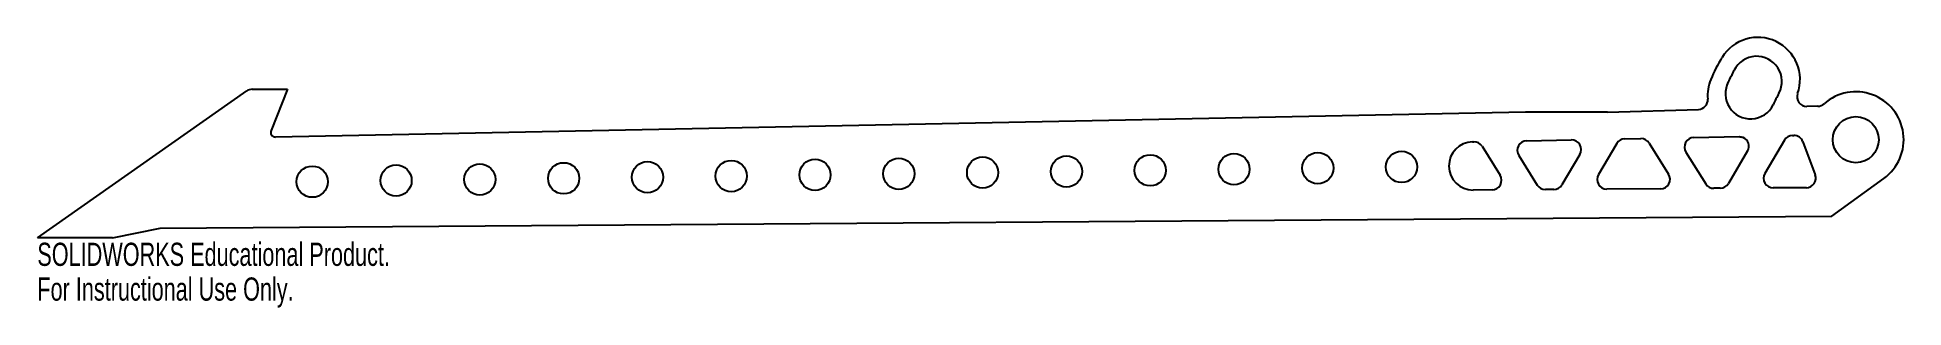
# Model space of a CAD drawing. Header units: millimetres. Extents: x -357 to 33, y 52 to 109.
import ezdxf

# ---------------------------------------------------------------- set-up
doc = ezdxf.new("R2010")
doc.units = ezdxf.units.MM
doc.styles.add('SLDTEXTSTYLE0', font='TXT', dxfattribs={"width": 0.7})

msp = doc.modelspace()

# ---------------------------------------------------------------- linework, layer by layer
at = {"color": 7, "linetype": 'Continuous', "lineweight": 25}
for p, q in [((-311.9, 97.76), (-304.53, 97.76)), ((-304.53, 97.76), (-307.97, 89.16)), ((-356.8, 66.76), (-313.05, 97.4)), ((15.28, 94.22), (12.96, 94.18)), ((-45.85, 93), (-307.02, 87.79)), ((-28.68, 93), (-45.85, 93)), ((-28.68, 93), (-9.68, 93.53)), ((-56.9, 86.78), (-56.65, 86.79)), ((-54.91, 85.85), (-51.14, 79.81)), ((-45.58, 87.01), (-36.25, 87.19)), ((-26.77, 86.43), (-30.6, 79.94)), ((-25.09, 87.42), (-21.71, 87.48)), ((-19.98, 86.54), (-15.93, 80.07)), ((-10.65, 87.7), (-1.19, 87.89)), ((8.28, 87.13), (4.19, 80.19)), ((9.97, 88.11), (10.24, 88.12)), ((12.15, 86.82), (14.72, 79.92)), ((-47.23, 83.95), (-43.37, 77.77)), ((-34.48, 84.18), (-38.22, 77.83)), ((-12.3, 84.64), (-8.16, 78.03)), ((0.57, 84.88), (-3.43, 78.08)), ((18.2, 71.26), (29.07, 79.14)), ((-52.82, 76.75), (-56.77, 76.73)), ((-39.93, 76.85), (-41.66, 76.83)), ((-17.61, 77.01), (-28.86, 76.93)), ((-5.14, 77.1), (-6.45, 77.09)), ((12.86, 77.22), (5.93, 77.17)), ((-331.1, 68.76), (18.2, 71.26)), ((-341.1, 66.76), (-356.8, 66.76)), ((-341.1, 66.76), (-331.1, 68.76))]:
    msp.add_line(p, q, dxfattribs=at)
for centre, radius in [((23.2, 87.24), 4.8), ((-281.84, 78.71), 3.26), ((-264.33, 78.94), 3.26), ((-246.82, 79.18), 3.26), ((-229.31, 79.42), 3.26), ((-211.8, 79.65), 3.26), ((-194.29, 79.89), 3.26), ((-176.78, 80.13), 3.26), ((-159.27, 80.37), 3.26), ((-141.76, 80.6), 3.26), ((-124.25, 80.84), 3.26), ((-106.74, 81.08), 3.26), ((-89.23, 81.31), 3.26), ((-71.72, 81.55), 3.26), ((-299.35, 78.47), 3.26)]:
    msp.add_circle(centre, radius, dxfattribs=at)
for centre, radius, start, end in [((2.74, 99.78), 8.8, 340.5213, 148.5), ((23.2, 87.24), 32.8, 148.5, 157.5), ((-91.92, 145.89), 100, 332.2179, 333.7821), ((2.5, 99.39), 5.25, 332.2179, 153.7821), ((-311.9, 95.76), 2, 90, 125), ((1.03, 96.42), 8.8, 157.5, 184.7561), ((1.2, 96.83), 5.25, 152.2179, 333.7821), ((-9.74, 95.53), 2, 271.5811, 4.7561), ((95.62, 50.34), 100, 152.2179, 153.7821), ((12.92, 96.17), 2, 160.5213, 271.1428), ((15.24, 96.22), 2, 271.1428, 311.5238), ((23.2, 87.24), 10, 305.9365, 131.5238), ((-307.04, 88.79), 1, 158.1986, 271.1428), ((-56.8, 81.75), 5.03, 91.1428, 270.4101), ((-56.61, 84.79), 2, 32.0211, 91.1428), ((-45.54, 85.01), 2, 91.1428, 212.0211), ((-36.21, 85.19), 2, 329.4973, 91.1428), ((-25.05, 85.42), 2, 91.1428, 149.4973), ((-21.67, 85.48), 2, 32.0211, 91.1428), ((-10.61, 85.7), 2, 91.1428, 212.0211), ((-1.15, 85.89), 2, 90.0129, 91.1428), ((1.03, 96.42), 8.8, 255.6867, 260.963), ((-1.15, 85.89), 2, 329.4973, 66.6369), ((10.01, 86.11), 2, 91.1428, 149.4973), ((10.28, 86.12), 2, 20.4101, 91.1428), ((-52.83, 78.75), 2, 270.4101, 32.0211), ((-28.87, 78.93), 2, 149.4973, 270.4101), ((-17.62, 79.01), 2, 270.4101, 32.0211), ((-6.47, 79.09), 2, 212.0211, 270.4101), ((-5.15, 79.1), 2, 270.4101, 329.4973), ((5.92, 79.17), 2, 149.4973, 270.4101), ((12.84, 79.22), 2, 270.4101, 20.4101), ((-41.68, 78.83), 2, 212.0211, 270.4101), ((-39.95, 78.85), 2, 270.4101, 329.4973)]:
    msp.add_arc(centre, radius, start, end, dxfattribs=at)

# ---------------------------------------------------------------- texts
at = {"color": 7, "linetype": 'Continuous', "char_height": 4.8336, "attachment_point": 1, "style": 'SLDTEXTSTYLE0'}
for s, insert in [('SOLIDWORKS Educational Product.', (-356.8, 65.74)), ('For Instructional Use Only.', (-356.8, 58.49))]:
    msp.add_mtext(s, dxfattribs=dict(at, insert=insert))

doc.saveas('drawing.dxf')
